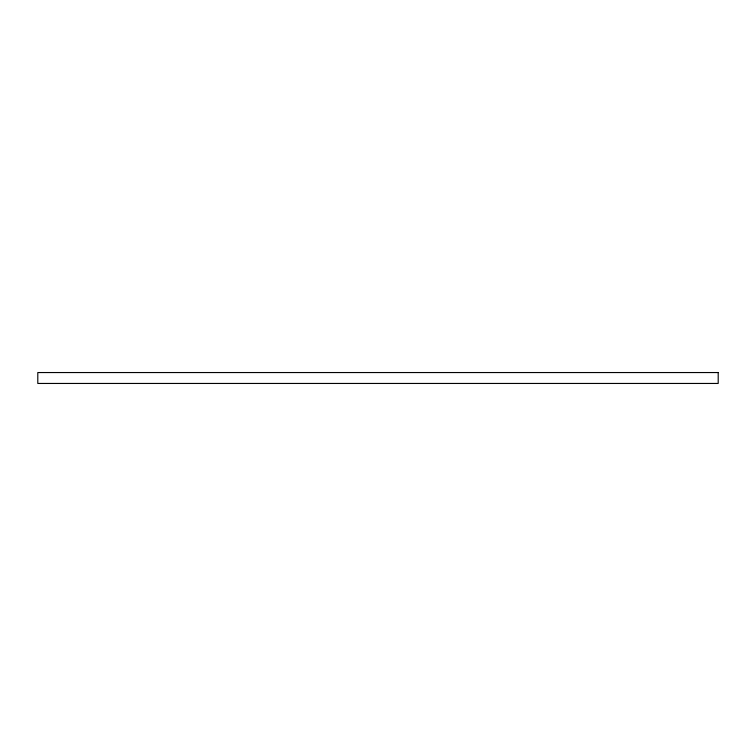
<?xml version="1.0" encoding="UTF-8"?>
<svg xmlns="http://www.w3.org/2000/svg" width="756" height="756" viewBox="0 0 756 756"><rect width="100%" height="100%" fill="white"/><g stroke="black" fill="none" stroke-linecap="round" stroke-linejoin="round"><path stroke-width="1.13" d="M718.2 372.547L37.8 372.547L37.8 383.453L718.2 383.453L718.2 372.547"/></g></svg>
